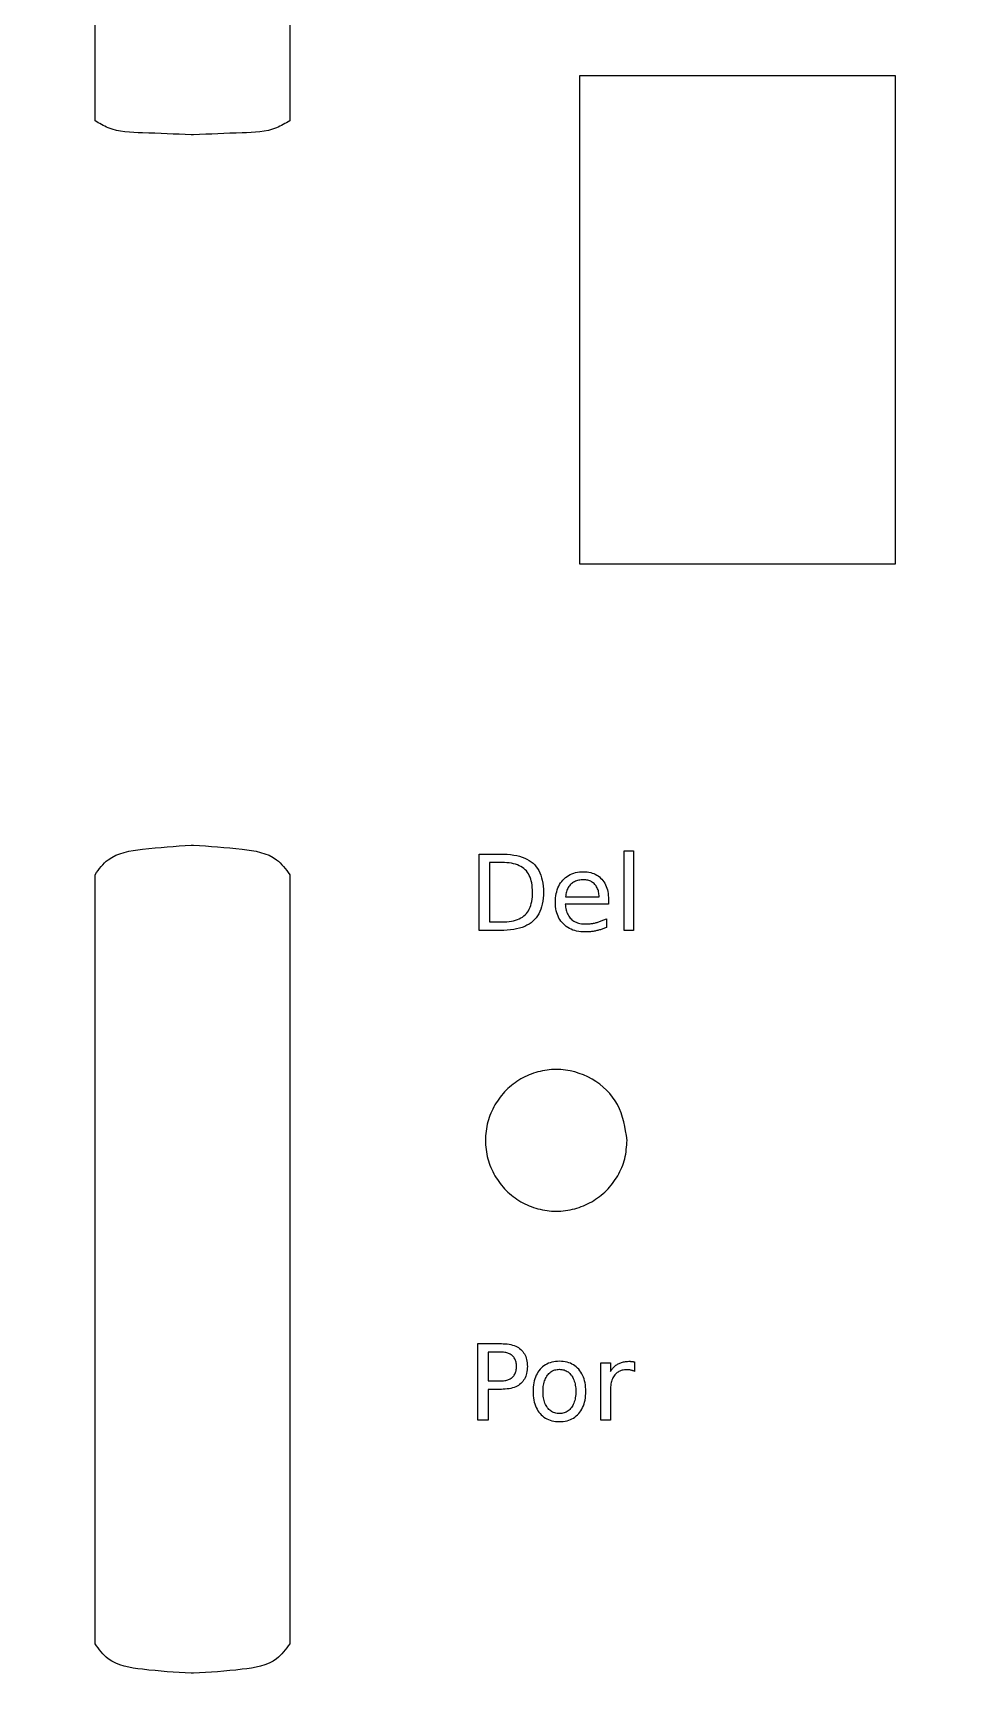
# Model space of a CAD drawing. Extents: x 0 to 245, y 0 to 210.
# Drawn here: x 90.3 to 127.5, y 39.3 to 106.5 of the extents above; entities that cross this region are included whole.
import ezdxf

# ---------------------------------------------------------------- set-up
doc = ezdxf.new("R2010")
doc.units = 0
doc.layers.add('Capa_1', color=7, linetype='CONTINUOUS')

msp = doc.modelspace()

# ---------------------------------------------------------------- linework, layer by layer
at = {"layer": 'Capa_1', "color": 7}
for p, q in [((92.792188, 102.976598), (92.792188, 117.766755)), ((100.643192, 117.766755), (100.643192, 102.976598)), ((112.347896, 104.797256), (125.065676, 104.797256)), ((112.347896, 85.079475), (112.347896, 104.797256)), ((125.065676, 104.797256), (125.065676, 85.079475)), ((96.766851, 102.409726), (96.66853, 102.409726)), ((125.065676, 85.079475), (112.347896, 85.079475)), ((96.66853, 73.742516), (96.766851, 73.742516)), ((96.66853, 73.742516), (96.66853, 73.742516)), ((92.792188, 41.515715), (92.792188, 72.552935)), ((100.643192, 72.552935), (100.643192, 41.515715)), ((114.256159, 61.833322), (114.256159, 61.833322)), ((96.766851, 40.326137), (96.66853, 40.326137))]:
    msp.add_line(p, q, dxfattribs=at)
at = {"layer": 'Capa_1', "color": 5}
for p, q in [((108.284277, 73.386839), (109.142106, 73.386839)), ((108.284277, 70.300722), (108.284277, 73.386839)), ((108.284277, 73.386839), (108.284277, 73.386839)), ((114.129915, 73.517065), (114.510255, 73.517065)), ((114.129915, 70.300722), (114.129915, 73.517065)), ((114.129915, 73.517065), (114.129915, 73.517065)), ((114.510255, 73.517065), (114.510255, 70.300722)), ((108.701822, 73.043708), (108.701822, 70.643854)), ((109.206184, 73.043708), (108.701822, 73.043708)), ((108.701822, 73.043708), (108.701822, 73.043708)), ((113.505665, 71.367325), (111.756934, 71.367325)), ((111.769335, 71.662913), (113.125325, 71.664889)), ((113.125325, 71.664889), (113.125325, 71.664982)), ((113.505665, 71.55336), (113.505665, 71.367325)), ((113.505665, 71.55336), (113.505665, 71.55336)), ((108.701822, 70.643854), (109.206184, 70.643854)), ((113.416782, 70.778214), (113.416782, 70.418545)), ((109.142106, 70.300722), (108.284277, 70.300722)), ((114.510255, 70.300722), (114.129915, 70.300722)), ((108.23777, 53.631284), (109.180347, 53.631284)), ((108.23777, 50.545167), (108.23777, 53.631284)), ((108.23777, 53.631284), (108.23777, 53.631284)), ((108.655315, 53.288152), (108.655315, 52.128535)), ((109.180347, 53.288152), (108.655315, 53.288152)), ((108.655315, 53.288152), (108.655315, 53.288152)), ((111.524389, 52.916082), (111.524389, 52.916082)), ((111.524389, 52.593623), (111.524389, 52.593623)), ((113.200775, 50.545161), (113.200775, 52.860267)), ((113.200775, 52.860267), (113.58318, 52.860267)), ((113.58318, 52.860267), (113.58318, 52.5006)), ((114.554696, 52.895389), (114.556672, 52.504715)), ((114.556672, 52.504715), (114.556762, 52.504737)), ((108.655315, 52.128535), (109.180347, 52.128535)), ((109.180347, 51.785404), (108.655315, 51.785404)), ((108.655315, 51.785404), (108.655315, 50.545167)), ((113.58318, 51.764725), (113.58318, 50.545161)), ((108.655315, 50.545167), (108.23777, 50.545167)), ((113.58318, 50.545161), (113.200775, 50.545161))]:
    msp.add_line(p, q, dxfattribs=at)
at = {"layer": 'Capa_1', "color": 7}
for points, knots in [([(209.823611, 105.000001), (209.124812, 95.827077), (207.732996, 77.557137), (196.734645, 51.988948), (180.000205, 30.022756), (158.007991, 13.176952), (132.432446, 2.595843), (95.915034, -2.282518), (50.065132, 10.013891), (10.042083, 50.115769), (-4.830713, 105.000001), (10.042083, 159.884233), (50.065132, 199.986111), (95.915034, 212.28252), (132.432446, 207.404159), (158.007991, 196.823051), (180.000205, 179.977246), (196.734645, 158.011054), (207.732996, 132.442866), (209.124812, 114.172926), (209.823611, 105.000001)], [0, 0, 0, 0, 27.440188, 54.6533, 82.093488, 109.533676, 136.746788, 164.186976, 218.994957, 272.177351, 326.985332, 381.793314, 434.975707, 489.783689, 517.223877, 544.436988, 571.877177, 599.317365, 626.530476, 653.970665, 653.970665, 653.970665, 653.970665]), ([(96.66853, 102.409726), (96.021349, 102.43773), (94.910817, 102.485783), (93.540054, 102.518702), (92.964593, 102.871039), (92.792188, 102.976598)], [0, 0, 0, 0, 1.96094, 3.364881, 3.965409, 3.965409, 3.965409, 3.965409]), ([(100.643192, 102.976598), (100.470787, 102.871039), (99.895326, 102.518702), (98.524563, 102.485783), (97.414031, 102.43773), (96.766851, 102.409726)], [0, 0, 0, 0, 0.600528, 2.00447, 3.965409, 3.965409, 3.965409, 3.965409]), ([(92.792188, 72.552935), (92.953481, 72.774383), (93.407723, 73.398034), (94.909976, 73.629688), (96.026507, 73.701324), (96.66853, 73.742516)], [0, 0, 0, 0, 0.800062, 2.253169, 4.219272, 4.219272, 4.219272, 4.219272]), ([(96.766851, 73.742516), (97.408874, 73.701324), (98.525404, 73.629688), (100.027657, 73.398034), (100.481899, 72.774383), (100.643192, 72.552935)], [0, 0, 0, 0, 1.966101, 3.41921, 4.219272, 4.219272, 4.219272, 4.219272]), ([(114.256159, 61.833322), (114.237101, 61.583145), (114.199143, 61.084862), (113.899174, 60.387537), (113.4428, 59.788427), (112.842886, 59.329055), (112.145775, 59.040213), (111.397258, 58.941403), (110.648813, 59.040212), (109.951484, 59.329054), (109.352374, 59.788426), (108.893002, 60.387536), (108.604161, 61.084862), (108.505351, 61.833322), (108.604162, 62.581781), (108.893001, 63.27911), (109.352382, 63.878202), (109.951459, 64.337643), (110.648907, 64.626225), (111.646269, 64.759273), (112.88564, 64.423909), (114.022493, 63.330197), (114.177492, 62.337263), (114.256159, 61.833322)], [0, 0, 0, 0, 0.748386, 1.490578, 2.238964, 2.987349, 3.729542, 4.477928, 5.226314, 5.968507, 6.716893, 7.465279, 8.207472, 8.955858, 9.704243, 10.446436, 11.194822, 11.943207, 12.6854, 13.433785, 14.928581, 16.379042, 17.873838, 17.873838, 17.873838, 17.873838]), ([(96.66853, 40.326137), (96.026507, 40.367329), (94.909977, 40.438964), (93.407723, 40.670615), (92.953481, 41.294267), (92.792188, 41.515715)], [0, 0, 0, 0, 1.966103, 3.41921, 4.219272, 4.219272, 4.219272, 4.219272]), ([(100.643192, 41.515715), (100.481899, 41.294267), (100.027657, 40.670615), (98.525403, 40.438964), (97.408873, 40.367329), (96.766851, 40.326137)], [0, 0, 0, 0, 0.800063, 2.25317, 4.219272, 4.219272, 4.219272, 4.219272])]:
    msp.add_open_spline(points, degree=3, knots=knots, dxfattribs=at)
at = {"layer": 'Capa_1', "color": 5}
for points, knots in [([(109.142106, 73.386839), (109.324615, 73.380459), (109.659476, 73.368754), (110.113582, 73.247415), (110.470427, 73.034592), (110.717979, 72.717117), (110.855001, 72.308853), (110.89112, 71.846039), (110.854879, 71.382471), (110.717158, 70.972122), (110.468847, 70.653088), (110.111113, 70.440493), (109.657912, 70.318837), (109.323939, 70.307108), (109.142106, 70.300722)], [0, 0, 0, 0, 0.546597, 1.002877, 1.39525, 1.771163, 2.184175, 2.668737, 3.155835, 3.571026, 3.948912, 4.34187, 4.797487, 5.342023, 5.342023, 5.342023, 5.342023]), ([(109.206184, 70.643854), (109.336113, 70.648792), (109.574932, 70.65787), (109.899001, 70.752484), (110.152722, 70.919824), (110.326096, 71.167842), (110.421694, 71.485716), (110.447086, 71.846047), (110.421697, 72.205696), (110.326061, 72.521669), (110.15215, 72.767831), (109.899063, 72.935126), (109.574912, 73.029677), (109.336105, 73.038764), (109.206184, 73.043708)], [0, 0, 0, 0, 0.38902, 0.715054, 0.99994, 1.283323, 1.603624, 1.984025, 2.361909, 2.680246, 2.962325, 3.24721, 3.573243, 3.962263, 3.962263, 3.962263, 3.962263]), ([(113.416782, 70.418545), (113.371153, 70.400156), (113.280167, 70.363489), (113.139802, 70.319781), (112.997579, 70.284642), (112.853415, 70.259284), (112.707652, 70.244157), (112.494843, 70.23662), (112.225449, 70.260425), (111.920536, 70.368893), (111.672325, 70.552404), (111.488325, 70.799391), (111.379667, 71.102366), (111.349953, 71.439357), (111.378784, 71.77842), (111.480297, 72.090181), (111.654081, 72.344994), (111.887942, 72.536738), (112.177183, 72.650651), (112.483433, 72.68197), (112.778896, 72.653094), (113.036961, 72.550223), (113.243969, 72.376221), (113.398348, 72.146719), (113.49122, 71.864299), (113.500669, 71.66089), (113.505665, 71.55336)], [0, 0, 0, 0, 0.147533, 0.29419, 0.440582, 0.586786, 0.732958, 0.879805, 1.225488, 1.537424, 1.838393, 2.138072, 2.448069, 2.791239, 3.14565, 3.462898, 3.763586, 4.058615, 4.356607, 4.682348, 4.973901, 5.239656, 5.502434, 5.772847, 6.059805, 6.38163, 6.38163, 6.38163, 6.38163]), ([(113.125325, 71.664982), (113.121327, 71.730177), (113.113724, 71.854169), (113.053509, 72.026315), (112.956454, 72.166752), (112.828669, 72.273785), (112.671334, 72.337643), (112.491268, 72.355213), (112.305499, 72.337863), (112.128889, 72.277814), (111.982363, 72.175393), (111.871156, 72.034476), (111.796072, 71.859687), (111.778561, 71.730814), (111.769335, 71.662913)], [0, 0, 0, 0, 0.195245, 0.371325, 0.539334, 0.701837, 0.86434, 1.040568, 1.239781, 1.420217, 1.593979, 1.768338, 1.952271, 2.157102, 2.157102, 2.157102, 2.157102]), ([(111.756934, 71.367325), (111.765611, 71.286174), (111.781923, 71.13362), (111.86191, 70.92661), (111.984452, 70.760681), (112.152216, 70.643519), (112.356936, 70.575329), (112.553745, 70.559673), (112.727631, 70.56721), (112.86945, 70.58497), (113.008763, 70.615285), (113.1464, 70.657388), (113.283463, 70.710925), (113.371949, 70.755586), (113.416782, 70.778214)], [0, 0, 0, 0, 0.24401, 0.45871, 0.657423, 0.853955, 1.062487, 1.297398, 1.441985, 1.584365, 1.725591, 1.869156, 2.015786, 2.166375, 2.166375, 2.166375, 2.166375]), ([(109.180347, 53.631284), (109.286777, 53.627152), (109.48427, 53.619484), (109.75486, 53.541698), (109.969722, 53.407663), (110.12576, 53.218696), (110.214839, 52.978082), (110.238691, 52.708614), (110.214881, 52.438712), (110.125967, 52.196713), (109.970178, 52.006881), (109.754557, 51.874194), (109.484206, 51.797071), (109.286776, 51.78949), (109.180347, 51.785404)], [0, 0, 0, 0, 0.318715, 0.591411, 0.834342, 1.06751, 1.312926, 1.591949, 1.873255, 2.119956, 2.35348, 2.595794, 2.868292, 3.186988, 3.186988, 3.186988, 3.186988]), ([(109.180347, 52.128535), (109.240625, 52.131238), (109.353837, 52.136315), (109.509957, 52.187385), (109.635769, 52.273214), (109.72763, 52.39289), (109.780693, 52.542786), (109.795134, 52.708993), (109.780679, 52.874996), (109.727508, 53.024157), (109.635696, 53.143484), (109.509963, 53.229308), (109.353835, 53.280371), (109.240625, 53.285449), (109.180347, 53.288152)], [0, 0, 0, 0, 0.180385, 0.338788, 0.485833, 0.630768, 0.783589, 0.956292, 1.127854, 1.280028, 1.424781, 1.571826, 1.73023, 1.910615, 1.910615, 1.910615, 1.910615]), ([(111.524389, 52.916082), (111.627851, 52.910129), (111.825393, 52.898762), (112.098173, 52.785701), (112.316876, 52.600181), (112.476996, 52.349704), (112.570013, 52.041625), (112.595811, 51.700961), (112.569982, 51.360283), (112.476733, 51.05234), (112.317201, 50.801392), (112.09814, 50.614996), (111.825401, 50.505028), (111.524011, 50.474855), (111.22239, 50.504994), (110.94899, 50.614904), (110.729431, 50.801008), (110.571224, 51.05262), (110.478643, 51.360357), (110.453049, 51.700961), (110.478613, 52.04155), (110.570962, 52.349423), (110.729756, 52.600565), (110.948957, 52.785789), (111.2224, 52.89881), (111.420542, 52.910143), (111.524389, 52.916082)], [0, 0, 0, 0, 0.309157, 0.590277, 0.868173, 1.157266, 1.469532, 1.823712, 2.176975, 2.48924, 2.779104, 3.057, 3.338121, 3.647278, 3.957574, 4.239331, 4.517404, 4.806645, 5.118703, 5.471946, 5.826105, 6.138163, 6.426633, 6.704705, 6.986461, 7.296757, 7.296757, 7.296757, 7.296757]), ([(111.524389, 52.593623), (111.460162, 52.589062), (111.335604, 52.580216), (111.164825, 52.493487), (111.030289, 52.354909), (110.930949, 52.171947), (110.873458, 51.948247), (110.857357, 51.700592), (110.873308, 51.452718), (110.930402, 51.2287), (111.027377, 51.044363), (111.163432, 50.906185), (111.334752, 50.822864), (111.523634, 50.799795), (111.712223, 50.823091), (111.88219, 50.907464), (112.016719, 51.046759), (112.115533, 51.23006), (112.1732, 51.453664), (112.189422, 51.70027), (112.173171, 51.946657), (112.115514, 52.169561), (112.016305, 52.352734), (111.882442, 52.492313), (111.712356, 52.580018), (111.588254, 52.589001), (111.524389, 52.593623)], [0, 0, 0, 0, 0.191571, 0.371524, 0.559587, 0.763348, 0.988998, 1.24699, 1.505192, 1.731327, 1.935539, 2.122955, 2.303223, 2.495899, 2.686333, 2.865671, 3.053573, 3.258137, 3.483786, 3.74086, 3.99679, 4.221775, 4.426137, 4.614856, 4.794502, 4.984969, 4.984969, 4.984969, 4.984969]), ([(113.58318, 52.5006), (113.610885, 52.544616), (113.664783, 52.630245), (113.771433, 52.736196), (113.894473, 52.817592), (114.034671, 52.875769), (114.192787, 52.909214), (114.313349, 52.917238), (114.390203, 52.915588), (114.419179, 52.913535), (114.449934, 52.909592), (114.482961, 52.906623), (114.518105, 52.901647), (114.542228, 52.897522), (114.554696, 52.895389)], [0, 0, 0, 0, 0.155631, 0.302767, 0.446919, 0.595784, 0.755268, 0.929739, 0.956849, 0.985861, 1.016828, 1.049852, 1.085322, 1.123271, 1.123271, 1.123271, 1.123271]), ([(114.556762, 52.504737), (114.54222, 52.512568), (114.512945, 52.528333), (114.465689, 52.546178), (114.415932, 52.558936), (114.36392, 52.569859), (114.308549, 52.575799), (114.203904, 52.579209), (114.056824, 52.564345), (113.882535, 52.49257), (113.745151, 52.369841), (113.648616, 52.202863), (113.591846, 51.996056), (113.586209, 51.84558), (113.58318, 51.764725)], [0, 0, 0, 0, 0.049509, 0.09967, 0.151036, 0.203511, 0.25898, 0.317812, 0.517628, 0.697307, 0.874002, 1.059916, 1.268417, 1.510556, 1.510556, 1.510556, 1.510556])]:
    msp.add_open_spline(points, degree=3, knots=knots, dxfattribs=at)

doc.saveas('drawing.dxf')
